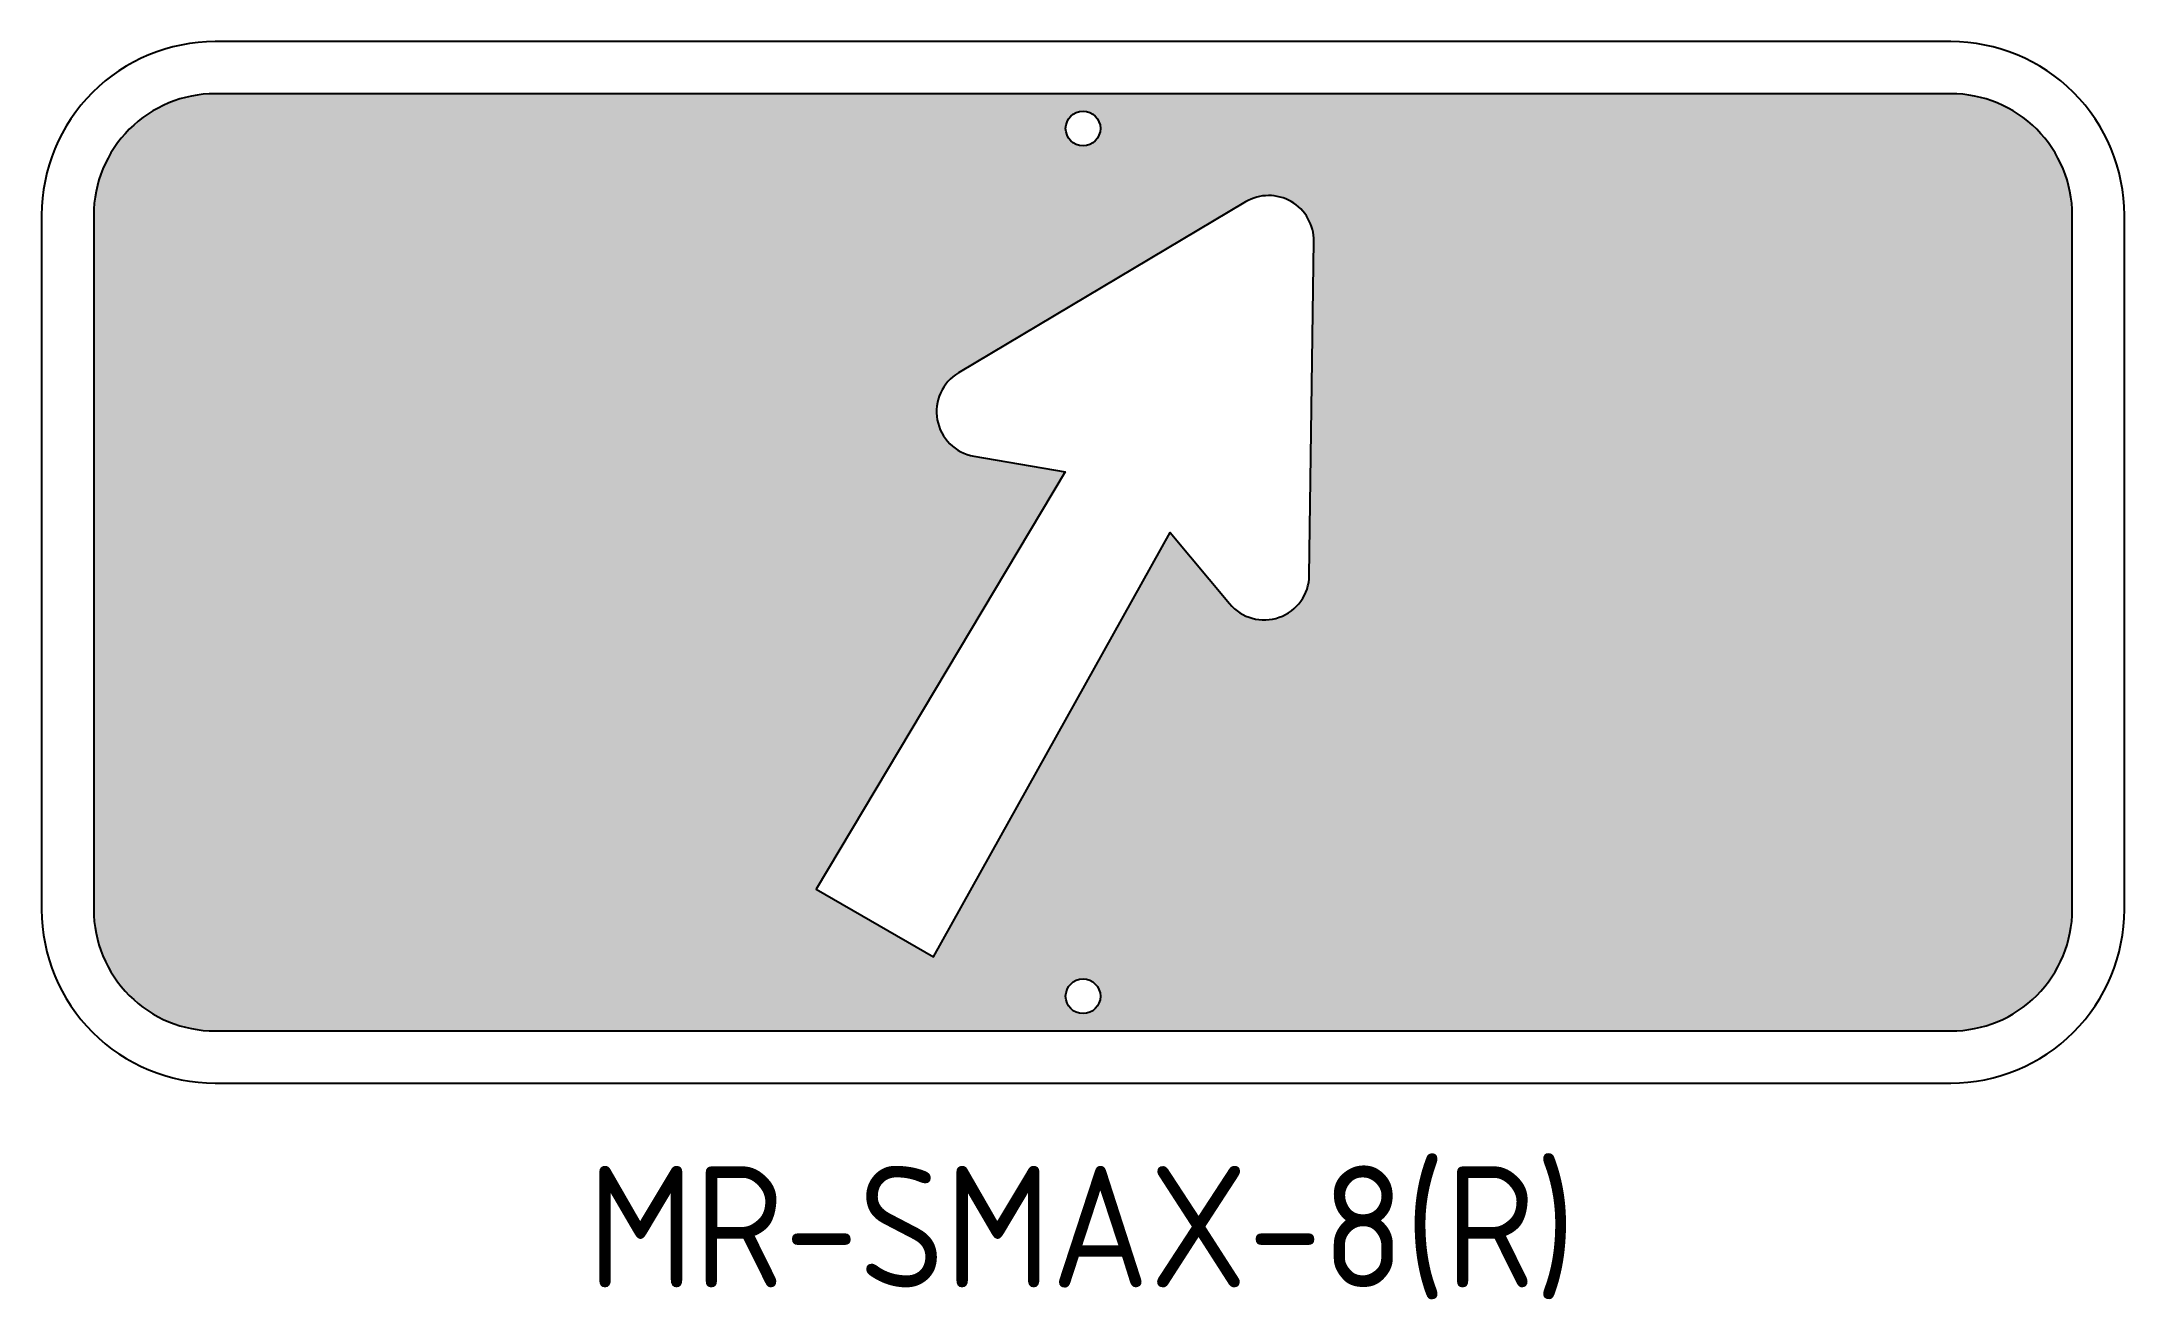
# Model space of a CAD drawing. Header units: millimetres. Extents: x 167.9 to 227.9, y 134.2 to 170.4.
import ezdxf

# ---------------------------------------------------------------- set-up
doc = ezdxf.new("R2010")
doc.units = ezdxf.units.MM
doc.layers.add('BLUE LAYER A.S.1743', color=7, linetype='Continuous', true_color=0x165788)
doc.layers.add('DIM', color=1, linetype='Continuous')
doc.layers.add('L35', color=3, linetype='Continuous')
doc.styles.add('T35', font='isocp2.shx', dxfattribs={"height": 3.5})

msp = doc.modelspace()

# ---------------------------------------------------------------- hatches: boundary and pattern name
at = {"layer": 'BLUE LAYER A.S.1743'}
h = msp.add_hatch(color=256, dxfattribs=at)
h.dxf.hatch_style = 1
edge = h.paths.add_edge_path()
edge.add_arc((172.881, 145.427), 3.5, 180, 270)
edge.add_line((172.881, 141.927), (222.881, 141.927))
edge.add_arc((222.881, 145.427), 3.5, 270, 360)
edge.add_line((226.381, 145.427), (226.381, 165.427))
edge.add_arc((222.881, 165.427), 3.5, 0, 90)
edge.add_line((222.881, 168.927), (172.881, 168.927))
edge.add_arc((172.881, 165.427), 3.5, 90, 180)
edge.add_line((169.381, 165.427), (169.381, 145.427))
edge = h.paths.add_edge_path(flags=16)
edge.add_arc((197.881, 142.927), 0.5, 0, 360)
edge = h.paths.add_edge_path(flags=16)
edge.add_arc((197.881, 167.927), 0.5, 0, 360)
edge = h.paths.add_edge_path(flags=16)
edge.add_arc((203.231, 164.693), 1.3, 359.22805, 480.77195)
edge.add_line((202.566, 165.81), (194.295, 160.886))
edge.add_arc((194.961, 159.769), 1.3, 120.77195, 260.19618)
edge.add_line((194.739, 158.488), (197.365, 158.034))
edge.add_line((197.365, 158.034), (190.192, 146.01))
edge.add_line((190.192, 146.01), (193.57, 144.06))
edge.add_line((193.57, 144.06), (200.396, 156.284))
edge.add_line((200.396, 156.284), (202.102, 154.237))
edge.add_arc((203.101, 155.069), 1.3, 219.80382, 359.22805)
edge.add_line((204.401, 155.051), (204.531, 164.676))

# ---------------------------------------------------------------- linework, layer by layer
for points in [[(169.381, 145.427, 0.414214), (172.881, 141.927), (222.881, 141.927, 0.414214), (226.381, 145.427), (226.381, 165.427, 0.414214), (222.881, 168.927), (172.881, 168.927, 0.414214), (169.381, 165.427)], [(204.531, 164.676, 0.586368), (202.566, 165.81), (194.295, 160.886, 0.69647), (194.739, 158.488), (197.365, 158.034), (190.192, 146.01), (193.57, 144.06), (200.396, 156.284), (202.102, 154.237, 0.69647), (204.401, 155.051)]]:
    msp.add_lwpolyline(points, format="xyb", close=True, dxfattribs=at)
for centre in [(197.881, 167.927), (197.881, 142.927)]:
    msp.add_circle(centre, 0.5, dxfattribs=at)
at = {"layer": 'L35'}
msp.add_lwpolyline([(167.881, 145.427, 0.414214), (172.881, 140.427), (222.881, 140.427, 0.414214), (227.881, 145.427), (227.881, 165.427, 0.414214), (222.881, 170.427), (172.881, 170.427, 0.414214), (167.881, 165.427)], format="xyb", close=True, dxfattribs=at)

# ---------------------------------------------------------------- texts
at = {"layer": 'DIM', "color": 3, "insert": (197.848, 138.042), "char_height": 3.5, "width": 16.42483, "attachment_point": 2, "style": 'T35'}
msp.add_mtext('MR-SMAX-8(R)', dxfattribs=at)

doc.saveas('drawing.dxf')
